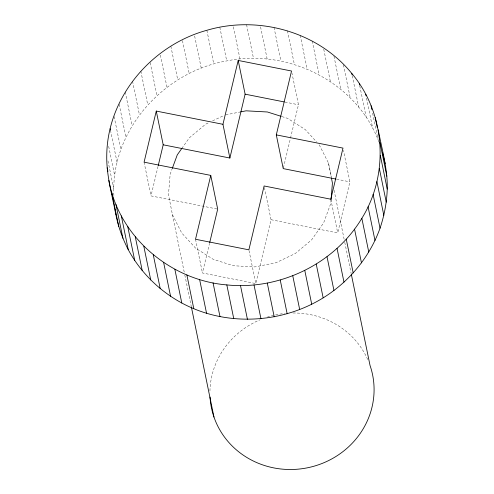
<?xml version="1.0" encoding="UTF-8"?>
<svg xmlns="http://www.w3.org/2000/svg" width="494" height="494" viewBox="0 0 494 494"><rect width="100%" height="100%" fill="white"/><g stroke="black" fill="none" stroke-linecap="round" stroke-linejoin="round"><path stroke-width="0.37" stroke-dasharray="2.47 1.85" d="M113.886 195.47C110.588 130.317 163.749 71.729 226.715 60.935C288.397 48.085 357.767 82.609 379.25 142.957M331.079 199.693L330.77 203.472L323.644 222.874L311.529 239.961L295.251 253.564L275.924 262.759L254.861 266.914L233.495 265.753L213.285 259.356L195.612 248.155L181.675 232.909L172.425 214.668L168.491 194.661L170.146 174.265L171.992 169.232M216.934 208.974L151.003 195.896L158.068 166.28M264.42 187.473L271.033 219.707L255.799 283.568L202.447 272.984L209.536 243.295M283.402 167.874L290.318 138.9M290.497 138.159L298.462 104.753L292.003 73.266M271.033 219.707L337.723 232.927L349.913 181.841L343.447 150.355M181.786 148.496L189.387 137.777L205.665 124.173L208.425 122.864M212.568 120.888L224.301 115.306M225.715 114.836L240.899 111.842M284.939 102.067L298.462 104.753M336.63 179.205L349.913 181.841M281.858 116.553L287.632 118.381L305.304 129.582L316.66 142.006M319.241 144.828L328.491 163.069L331.437 177.42M372.63 113.237L378.021 139.469M366.523 98.121L372.68 128.107M359.756 85.833L366.221 117.313M352.253 75.706L358.718 107.186M343.429 64.807L350.203 97.787M333.963 56.217L340.736 89.198M323.743 49.258L330.356 81.491M312.227 41.033L319.149 74.761M334.074 190.258L344.151 239.343M344.769 242.363L351.123 273.324M300.21 35.34L307.138 69.067M330.795 199.199L337.723 232.927M287.465 30.776L294.387 64.504M274.009 27.411L280.932 61.145M260.566 26.88L267.186 59.107M246.58 24.7L253.508 58.428M233.372 26.83L239.991 59.064M219.793 27.207L226.715 60.935M206.856 30.288L213.785 64.022M249.025 250.588L255.799 283.568M194.636 36.013L201.256 68.246M182.453 40.588L189.221 73.569M170.844 46.208L177.766 79.942M160.371 55.081L166.984 87.308M195.525 239.257L202.447 272.984M150.176 62.645L156.95 95.626M172.425 214.668L184.206 272.058M184.824 275.078L191.178 306.039M140.821 71.105L147.743 104.833M132.528 81.14L139.45 114.867M144.081 162.168L151.003 195.896M125.235 91.977L132.157 125.711M119.171 104.296L125.939 137.276M114.12 116.553L120.888 149.534M110.471 130.188L117.084 162.415M108.668 146.354L114.67 175.586M107.988 160.914L113.682 188.652M328.491 163.069L331.313 177.426M209.938 391.001A82.251 78.089 -11.6 0 1 260.085 319.785M267.26 317.129A82.251 78.089 -11.6 0 1 284.556 313.474M292.948 312.992A82.251 78.089 -11.6 0 1 368.135 360.527"/><path stroke-width="0.74" d="M108.841 180.415C118.826 236.799 170.381 280.345 226.82 284.908C279.592 290.342 334.419 263.963 361.849 218.317C389.433 174.123 385.536 113.311 351.796 73.458C317.852 31.554 258.109 15.11 206.856 30.288C151.738 45.331 107.562 96.941 106.76 154.918C106.266 175.061 112.058 194.543 115.763 214.149C118.233 226.511 122.444 238.46 128.249 249.655C140.382 272.2 159.29 290.836 181.786 303.001C229.389 328.714 291.059 323.169 333.944 290.447C354.816 274.627 371.198 252.928 380.034 228.216C384.295 215.588 386.796 202.423 387.24 189.097C387.747 168.96 381.93 149.478 378.237 129.873M331.079 199.693L332.425 183.076L331.462 178.18M156.271 111.076L163.193 144.81L229.877 158.031L222.955 124.303L156.271 111.076L144.081 162.168L210.765 175.395L217.687 209.123L209.709 242.554M158.247 165.539L163.193 144.81M210.765 175.395L195.525 239.257L248.871 249.834L264.111 185.972L330.795 199.199L342.99 148.107L276.3 134.881L291.54 71.019L238.194 60.441L222.955 124.303M229.877 158.031L245.117 94.169L238.194 60.441M172.258 168.516L177.272 154.863L181.786 148.496M240.899 111.842L246.055 110.823L267.421 111.984L281.135 116.325M245.117 94.169L284.186 101.918M335.889 179.056L283.229 168.615L276.3 134.881M382.547 152.776L385.159 163.6M375.273 117.603L377.274 127.347M379.942 142.494L386.864 176.222M371.093 105.741L371.865 109.489M380.318 155.369L387.24 189.097M365.758 94.373L366.06 95.873M379.33 168.435L386.252 202.163M359.292 83.585L359.601 85.085M376.903 181.588L383.826 215.322M351.796 73.458L352.099 74.952M373.112 194.488L380.034 228.216M368.061 206.745L374.983 240.473M361.849 218.317L368.771 252.045M354.55 229.148L361.472 262.882M346.263 239.201L353.185 272.935M351.277 274.084L370.037 365.455A82.251 78.089 -11.6 0 1 307.064 467.874A82.251 78.089 -11.6 0 1 210.036 397.046M337.05 248.402L343.978 282.136M327.016 256.719L333.944 290.447M316.228 264.08L323.15 297.808M304.786 270.453L311.714 304.187M292.757 275.782L299.679 309.51M280.234 280.012L287.156 313.739M267.285 283.081L274.207 316.815M254.015 284.97L260.943 318.698M240.498 285.588L247.426 319.322M226.82 284.908L233.748 318.642M213.056 282.864L219.978 316.592M199.619 279.511L206.541 313.245M186.868 274.954L193.79 308.682M191.332 306.793L213.964 417.047M174.857 269.267L181.786 303.001M163.638 262.524L170.566 296.258M153.282 254.83L160.204 288.564M143.81 246.24L150.732 279.968M135.288 236.836L142.216 270.57M110.162 128.687L110.471 130.188M127.773 226.703L134.701 260.431M121.326 215.927L128.249 249.655M115.985 204.559L122.907 238.287M107.142 167.799L107.914 171.548M111.805 192.703L118.733 226.431M115.164 209.697L115.763 214.149"/></g></svg>
